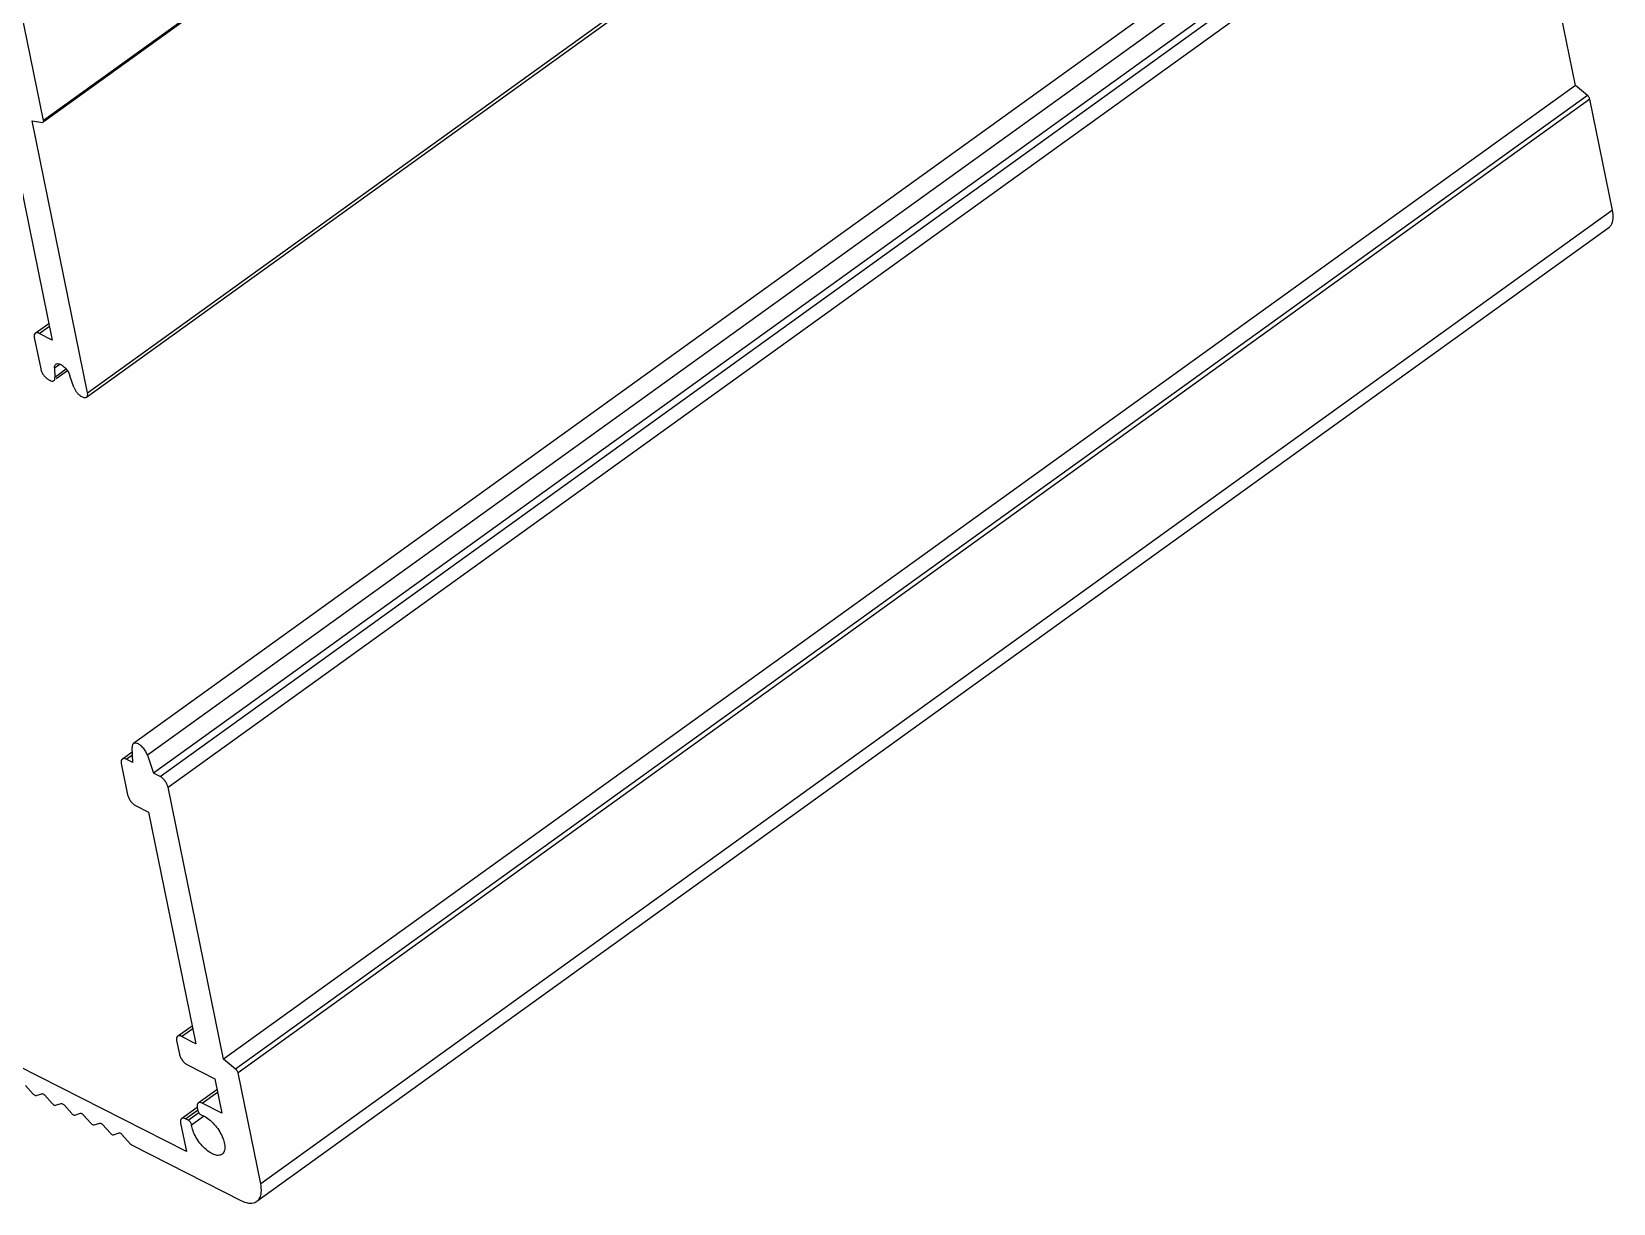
# Model space of a CAD drawing. Header units: millimetres. Extents: x 1367 to 2763, y -1119 to 322.
# Drawn here: x 1723 to 1806.2, y -32.6 to 29 of the extents above; entities that cross this region are included whole.
import ezdxf

# ---------------------------------------------------------------- set-up
doc = ezdxf.new("R2010")
doc.units = ezdxf.units.MM

msp = doc.modelspace()

# ---------------------------------------------------------------- linework, layer by layer
at = {"color": 7, "linetype": 'Continuous'}
for p, q in [((1794.691, 75.512), (1723.591, 24.32)), ((1794.67, 75.42), (1723.628, 24.269)), ((1725.851, 9.769), (1796.951, 60.961)), ((1725.901, 10.001), (1797.001, 61.193)), ((1799.412, 42.744), (1728.312, -8.448)), ((1800.151, 42.137), (1729.052, -9.055)), ((1800.471, 41.193), (1729.372, -9.998)), ((1729.714, -10.172), (1800.814, 41.02)), ((1730.137, -10.739), (1801.236, 40.453)), ((1804.156, 26.155), (1801.236, 40.453)), ((1723.591, 24.32), (1722.399, 30.157)), ((1804.156, 26.155), (1733.056, -25.037)), ((1804.791, 25.636), (1804.156, 26.155)), ((1804.791, 25.636), (1733.691, -25.556)), ((1804.916, 25.438), (1733.816, -25.753)), ((1806.108, 19.602), (1804.916, 25.438)), ((1721.56, 24.95), (1724.047, 12.773)), ((1722.982, 24.299), (1723.527, 24.219)), ((1725.901, 10.001), (1722.982, 24.299)), ((1723.527, 24.219), (1723.571, 24.228)), ((1806.108, 19.602), (1735.008, -31.59)), ((1805.907, 18.674), (1734.808, -32.518)), ((1723.15, 13.134), (1723.867, 13.65)), ((1723.362, 13.121), (1723.897, 13.506)), ((1723.1, 12.902), (1723.437, 11.252)), ((1724.047, 12.773), (1723.362, 13.121)), ((1724.166, 11.31), (1724.441, 11.508)), ((1724.166, 11.31), (1724.188, 10.805)), ((1724.783, 11.234), (1724.188, 10.805)), ((1724.841, 11.156), (1724.245, 10.726)), ((1725.179, 10.303), (1724.977, 10.899)), ((1723.859, 10.685), (1723.917, 10.656)), ((1725.581, 9.811), (1725.639, 9.782)), ((1731.102, -29.889), (1687.147, -7.577)), ((1727.722, -9.256), (1728.251, -8.875)), ((1727.934, -9.269), (1728.258, -9.035)), ((1728.276, -9.442), (1728.241, -8.644)), ((1729.052, -9.055), (1729.372, -9.998)), ((1727.672, -9.488), (1728.009, -11.137)), ((1728.276, -9.442), (1727.934, -9.269)), ((1729.714, -10.172), (1729.372, -9.998)), ((1733.056, -25.037), (1730.137, -10.739)), ((1728.431, -11.704), (1729.116, -12.051)), ((1729.116, -12.051), (1731.603, -24.228)), ((1730.638, -23.833), (1731.409, -23.278)), ((1730.587, -24.065), (1730.732, -24.772)), ((1730.849, -23.846), (1731.438, -23.422)), ((1731.603, -24.228), (1730.849, -23.846)), ((1731.154, -25.338), (1732.592, -26.068)), ((1733.691, -25.556), (1733.056, -25.037)), ((1735.008, -31.59), (1733.816, -25.753)), ((1722.633, -26.418), (1723.044, -26.872)), ((1732.592, -26.068), (1732.961, -27.875)), ((1723.197, -26.95), (1723.495, -26.855)), ((1723.648, -26.933), (1724.059, -27.387)), ((1724.212, -27.465), (1724.511, -27.371)), ((1724.664, -27.448), (1725.074, -27.903)), ((1731.722, -27.341), (1732.707, -26.632)), ((1731.934, -27.354), (1732.737, -26.776)), ((1732.961, -27.875), (1731.934, -27.354)), ((1725.227, -27.98), (1725.526, -27.886)), ((1725.679, -27.964), (1726.09, -28.418)), ((1730.847, -28.164), (1731.671, -27.571)), ((1731.059, -28.177), (1731.69, -27.723)), ((1731.201, -28.249), (1731.059, -28.177)), ((1731.201, -28.249), (1731.754, -27.851)), ((1731.373, -28.492), (1732.006, -28.036)), ((1731.672, -27.573), (1731.708, -27.747)), ((1726.243, -28.496), (1726.541, -28.402)), ((1726.694, -28.479), (1727.105, -28.934)), ((1727.258, -29.011), (1727.557, -28.917)), ((1727.71, -28.995), (1728.169, -29.503)), ((1730.797, -28.396), (1731.102, -29.889)), ((1728.251, -29.568), (1733.96, -32.466))]:
    msp.add_line(p, q, dxfattribs=at)
for points, start_tangent, end_tangent in [([(1804.916, 25.438), (1804.891, 25.508), (1804.847, 25.578), (1804.791, 25.636)], (-0.20008, 0.97978), (-0.773969, 0.633223)), ([(1723.571, 24.228), (1723.592, 24.263), (1723.591, 24.32)], (0.807043, 0.590493), (-0.20008, 0.97978)), ([(1805.906, 18.675), (1806.035, 18.811), (1806.14, 19.15), (1806.108, 19.602)], (0.806644, 0.591037), (-0.20008, 0.97978)), ([(1723.15, 13.134), (1723.143, 13.129), (1723.095, 13.039), (1723.1, 12.902)], (-0.820977, -0.570962), (0.20008, -0.97978)), ([(1723.362, 13.121), (1723.237, 13.157), (1723.15, 13.134)], (-0.891694, 0.452638), (-0.820977, -0.570962)), ([(1723.437, 11.252), (1723.493, 11.088), (1723.594, 10.923), (1723.722, 10.782), (1723.859, 10.685)], (0.20008, -0.97978), (0.891694, -0.452638)), ([(1724.166, 11.31), (1724.191, 11.452), (1724.238, 11.505)], (-0.044447, 0.999012), (0.802666, 0.596428)), ([(1724.238, 11.505), (1724.278, 11.527), (1724.413, 11.523), (1724.576, 11.44), (1724.74, 11.292), (1724.881, 11.102), (1724.977, 10.899)], (0.802666, 0.596428), (0.321444, -0.946929)), ([(1723.917, 10.656), (1724.029, 10.62), (1724.118, 10.635), (1724.129, 10.643)], (0.891694, -0.452638), (0.801616, 0.59784)), ([(1724.129, 10.643), (1724.173, 10.7), (1724.188, 10.805)], (0.801616, 0.59784), (-0.044447, 0.999012)), ([(1725.179, 10.303), (1725.247, 10.155), (1725.344, 10.013), (1725.46, 9.894), (1725.581, 9.811)], (0.321444, -0.946929), (0.891694, -0.452638)), ([(1725.851, 9.769), (1725.858, 9.774), (1725.906, 9.864), (1725.901, 10.001)], (0.820977, 0.570962), (-0.20008, 0.97978)), ([(1725.639, 9.782), (1725.764, 9.745), (1725.851, 9.769)], (0.891694, -0.452638), (0.820977, 0.570962)), ([(1728.313, -8.449), (1728.266, -8.502), (1728.241, -8.644)], (-0.802666, -0.596428), (0.044447, -0.999012)), ([(1729.052, -9.055), (1728.956, -8.852), (1728.815, -8.662), (1728.65, -8.514), (1728.488, -8.432), (1728.353, -8.427), (1728.313, -8.449)], (-0.321444, 0.946929), (-0.802666, -0.596428)), ([(1727.722, -9.256), (1727.715, -9.261), (1727.667, -9.351), (1727.672, -9.488)], (-0.820977, -0.570962), (0.20008, -0.97978)), ([(1727.934, -9.269), (1727.809, -9.232), (1727.722, -9.256)], (-0.891694, 0.452638), (-0.820977, -0.570962)), ([(1730.137, -10.739), (1730.08, -10.575), (1729.98, -10.41), (1729.851, -10.269), (1729.714, -10.172)], (-0.20008, 0.97978), (-0.891694, 0.452638)), ([(1728.009, -11.137), (1728.066, -11.301), (1728.166, -11.466), (1728.294, -11.608), (1728.431, -11.704)], (0.20008, -0.97978), (0.891694, -0.452638)), ([(1730.637, -23.833), (1730.631, -23.838), (1730.583, -23.928), (1730.587, -24.065)], (-0.820977, -0.570962), (0.20008, -0.97978)), ([(1730.849, -23.846), (1730.725, -23.809), (1730.637, -23.833)], (-0.891694, 0.452638), (-0.820977, -0.570962)), ([(1730.732, -24.772), (1730.788, -24.935), (1730.889, -25.101), (1731.017, -25.242), (1731.154, -25.338)], (0.20008, -0.97978), (0.891694, -0.452638)), ([(1733.816, -25.753), (1733.792, -25.684), (1733.747, -25.614), (1733.691, -25.556)], (-0.20008, 0.97978), (-0.773969, 0.633223)), ([(1723.044, -26.872), (1723.098, -26.921), (1723.152, -26.948), (1723.197, -26.95)], (0.670497, -0.741912), (0.953513, 0.301352)), ([(1723.495, -26.855), (1723.54, -26.857), (1723.594, -26.884), (1723.648, -26.933)], (0.953513, 0.301352), (0.670497, -0.741912)), ([(1724.059, -27.387), (1724.113, -27.436), (1724.167, -27.464), (1724.212, -27.465)], (0.670497, -0.741912), (0.953513, 0.301352)), ([(1724.511, -27.371), (1724.555, -27.372), (1724.609, -27.399), (1724.664, -27.448)], (0.953513, 0.301352), (0.670497, -0.741912)), ([(1731.722, -27.341), (1731.715, -27.346), (1731.667, -27.436), (1731.672, -27.573)], (-0.820977, -0.570962), (0.20008, -0.97978)), ([(1731.934, -27.354), (1731.809, -27.317), (1731.722, -27.341)], (-0.891694, 0.452638), (-0.820977, -0.570962)), ([(1725.074, -27.903), (1725.129, -27.952), (1725.183, -27.979), (1725.227, -27.98)], (0.670497, -0.741912), (0.953513, 0.301352)), ([(1725.526, -27.886), (1725.571, -27.888), (1725.624, -27.915), (1725.679, -27.964)], (0.953513, 0.301352), (0.670497, -0.741912)), ([(1730.847, -28.164), (1730.84, -28.169), (1730.792, -28.259), (1730.797, -28.396)], (-0.820977, -0.570962), (0.20008, -0.97978)), ([(1731.059, -28.177), (1730.934, -28.141), (1730.847, -28.164)], (-0.891694, 0.452638), (-0.820977, -0.570962)), ([(1731.373, -28.492), (1731.353, -28.424), (1731.313, -28.353), (1731.26, -28.291), (1731.201, -28.249)], (-0.118209, 0.992989), (-0.891694, 0.452638)), ([(1731.708, -27.747), (1731.734, -27.82), (1731.781, -27.892), (1731.84, -27.95), (1731.9, -27.983)], (0.20008, -0.97978), (0.952453, -0.304685)), ([(1731.9, -27.983), (1732.163, -28.112), (1732.436, -28.33), (1732.69, -28.614), (1732.901, -28.939), (1733.049, -29.272), (1733.119, -29.58), (1733.105, -29.836), (1733.007, -30.013), (1732.975, -30.039)], (0.952453, -0.304685), (-0.819407, -0.573213)), ([(1726.09, -28.418), (1726.144, -28.467), (1726.198, -28.494), (1726.243, -28.496)], (0.670497, -0.741912), (0.953513, 0.301352)), ([(1726.541, -28.402), (1726.586, -28.403), (1726.64, -28.43), (1726.694, -28.479)], (0.953513, 0.301352), (0.670497, -0.741912)), ([(1727.105, -28.934), (1727.159, -28.983), (1727.213, -29.01), (1727.258, -29.011)], (0.670497, -0.741912), (0.953513, 0.301352)), ([(1727.557, -28.917), (1727.601, -28.918), (1727.655, -28.946), (1727.71, -28.995)], (0.953513, 0.301352), (0.670497, -0.741912)), ([(1732.975, -30.039), (1732.836, -30.095), (1732.608, -30.073), (1732.345, -29.951), (1732.072, -29.739), (1731.816, -29.458), (1731.601, -29.135), (1731.448, -28.802), (1731.373, -28.492)], (-0.819407, -0.573213), (-0.118209, 0.992989)), ([(1728.169, -29.503), (1728.195, -29.529), (1728.223, -29.552), (1728.251, -29.568)], (0.670497, -0.741912), (0.891694, -0.452638)), ([(1734.806, -32.517), (1734.935, -32.381), (1735.041, -32.042), (1735.008, -31.59)], (0.806644, 0.591037), (-0.20008, 0.97978)), ([(1733.96, -32.466), (1734.367, -32.604), (1734.704, -32.575), (1734.806, -32.517)], (0.891694, -0.452638), (0.806644, 0.591037))]:
    msp.add_spline(points, degree=3, dxfattribs=dict(at, start_tangent=start_tangent, end_tangent=end_tangent))

doc.saveas('drawing.dxf')
